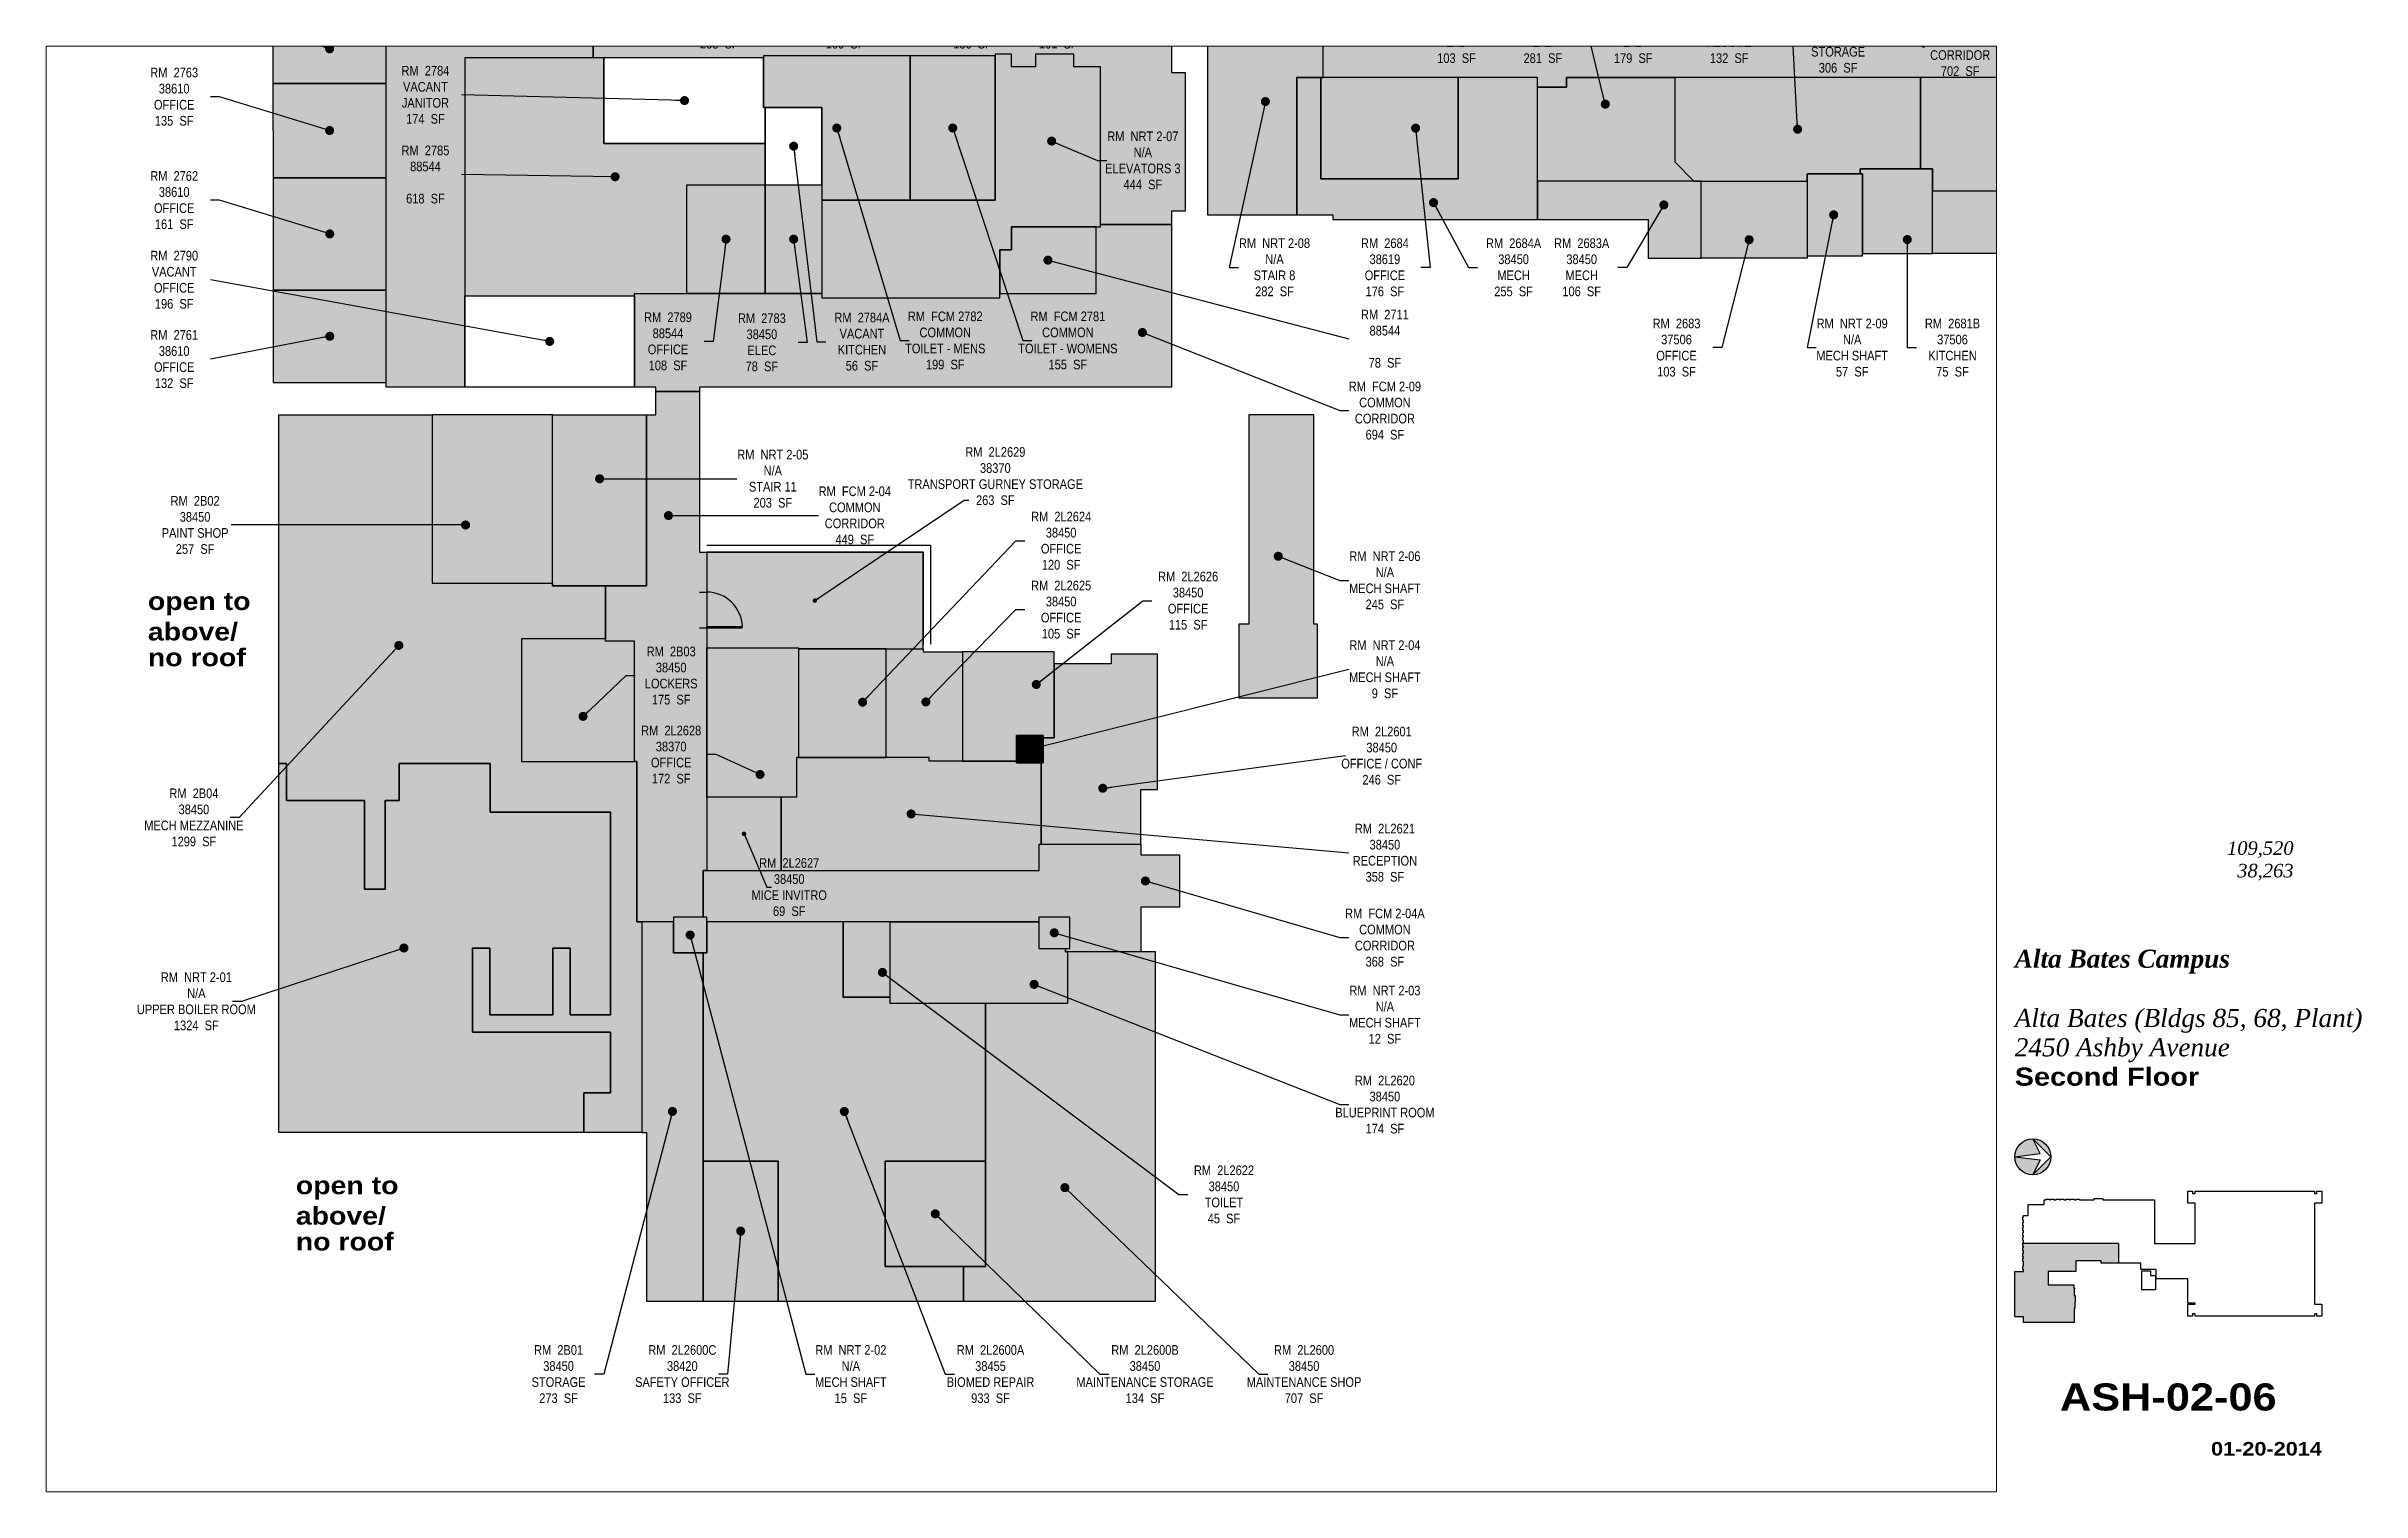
# Paper-space layout '06' of a CAD drawing. Header units: inches. Extents: x 0.9 to 17, y 0.5 to 10.5.
# The model-space entities are those that its viewports show. They can reach past a viewport. Long polylines and large blocks are cut down to what shows.
import ezdxf
from ezdxf.enums import TextEntityAlignment as Align

# ---------------------------------------------------------------- set-up
doc = ezdxf.new("R2010")
doc.units = ezdxf.units.IN
doc.header["$MEASUREMENT"] = 0
doc.layers.get('Defpoints').update_dxf_attribs({"color": 31})
for name, color, linetype in [('0-LABEL', 3, 'Continuous'), ('1-NRT', 200, 'Continuous'), ('1-NRT-PTN', 253, 'Continuous'), ('3-FCM', 190, 'Continuous'), ('3-FCM-PTN', 9, 'Continuous'), ('4-OCC', 6, 'Continuous'), ('4-OCC-PTN', 95, 'Continuous'), ('4-VACANT', 60, 'Continuous'), ('T-5', 5, 'Continuous'), ('T-8', 8, 'Continuous')]:
    doc.layers.add(name, color=color, linetype=linetype)
doc.layers.add('T-VWPRT', color=1, linetype='Continuous', plot=False)
doc.styles.add('ArialB', font='')
doc.styles.add('ArialN', font='ARIALN.TTF')
doc.styles.add('TimesI', font='timesi.ttf')
doc.styles.add('TimesIB', font='timesbi.ttf')
doc.styles.get('ArialB').set_extended_font_data('Arial Black')
doc.dimstyles.new('AB-195', dxfattribs={"dimscale": 195, "dimtxt": 0.070312, "dimasz": 0.0625, "dimexe": 0.0625, "dimexo": 0.125, "dimgap": 0.25, "dimtad": 0, "dimdec": 4, "dimrnd": 0.0625, "dimzin": 0, "dimdsep": 46, "dimlunit": 4, "dimtxsty": 'ArialN', "dimblk": 'ARCHTICK', "dimcen": 0.0625, "dimclrd": 256, "dimclre": 256, "dimclrt": 256, "dimadec": 0, "dimazin": 0, "dimtfac": 1, "dimtdec": 4, "dimtofl": 0, "dimtmove": 2, "dimatfit": 3, "dimldrblk": 'DOT', "dimfxl": 0, "dimfrac": 2, "dimtolj": 1, "dimtzin": 0, "dimlwd": -1, "dimlwe": -1, "dimarcsym": 0})

# ---------------------------------------------------------------- blocks, each defined once
blk = doc.blocks.new('AB-TB-text')
for tag, style, p in [('GROSS', 'TimesI', (1.93, 4.406)), ('USEABLE', 'TimesI', (1.93, 4.25)), ('DATE', 'ArialB', (2.125, 0.25))]:
    blk.add_attdef(tag, text='', height=0.0938, dxfattribs=dict(style=style)).set_placement(p, align=Align.RIGHT)
for tag, style, p in [('CAMPUS', 'TimesIB', (0, 3.75)), ('PAVILION', 'TimesI', (0, 3.547)), ('BUILDING', 'TimesI', (0, 3.34)), ('STREET', 'TimesI', (0, 3.137)), ('FLOOR', 'ArialB', (0, 2.934))]:
    blk.add_attdef(tag, text='', height=0.125, dxfattribs=dict(style=style)).set_placement(p, align=Align.TOP_LEFT)
at = {"style": 'ArialB'}
blk.add_attdef('DWG#', text='', height=0.188, dxfattribs=at).set_placement((1.062, 0.749), align=Align.TOP_CENTER)
blk = doc.blocks.new('n-arrow')
h = blk.add_hatch(color=256)
h.paths.add_polyline_path([(0, 0.125), (0.125, 0, 0.414214)])
h.paths.add_polyline_path([(0, 0.125, 0.414214), (-0.125, 0), (0.051, 0.022)])
h = blk.add_hatch(color=256)
h.paths.add_polyline_path([(0.051, -0.022), (-0.125, 0, 0.414214), (0, -0.125)])
h.paths.add_polyline_path([(0.125, 0), (0, -0.125, 0.414214)])
for p, q in [((-0.125, 0), (0.051, 0.022)), ((-0.125, 0), (0.051, -0.022)), ((0, 0.125), (0.125, 0)), ((0.051, 0.022), (0, 0.125)), ((0, -0.125), (0.125, 0)), ((0.051, -0.022), (0, -0.125))]:
    blk.add_line(p, q)
blk.add_circle((0, 0), 0.125)
blk = doc.blocks.new('_ArchTick')
at = {"const_width": 0.15}
blk.add_lwpolyline([(-0.5, -0.5), (0.5, 0.5)], dxfattribs=at)
blk = doc.blocks.new('_Dot')
at = {"lineweight": -2}
blk.add_line((-0.5, 0), (-1, 0), dxfattribs=at)
at = {"const_width": 0.5}
blk.add_lwpolyline([(-0.25, 0, 1), (0.25, 0, 1)], format="xyb", close=True, dxfattribs=at)

msp = doc.modelspace()

# ---------------------------------------------------------------- hatches: boundary and pattern name
at = {"layer": '1-NRT-PTN'}
for points in [[(1812, 3041.7), (1932.3, 3041.7), (1932.3, 3227), (1968, 3227), (1968, 3340.7), (1931.5, 3340.7), (1931.5, 3347.2), (1831.5, 3347.2), (1831.5, 3340.7), (1812, 3340.7)], [(1579.5, 3241.5), (1547.5, 3241.5), (1547.5, 3258.5), (1525.5, 3258.5), (1525.5, 3061.5), (1291.5, 3061.5), (1291.5, 2929.5), (1531.5, 2929.5), (1531.5, 2994.5), (1547.5, 2994.5), (1547.5, 3025.5), (1667.5, 3025.5), (1667.5, 3241.5), (1631.5, 3241.5), (1631.5, 3258.5), (1579.5, 3258.5)], [(2621.3, 3097), (2621.3, 2986.5), (2696, 2986.5), (2696, 3097)], [(1054.8, 2541.2), (999.5, 2541.2), (928, 2541.2), (928, 2772), (1054.8, 2772)], [(1867.8, 2772), (1867.8, 2489.2), (1854.3, 2489.2), (1854.3, 2390), (1960.5, 2390), (1960.5, 2489.2), (1955.5, 2489.2), (1955.5, 2772)], [(1554.3, 2339), (1554.3, 2302.5), (1590, 2302.5), (1590, 2339)], [(558.5, 2301.5), (569, 2301.5), (569, 2251.5), (674, 2251.5), (674, 2132), (702, 2132), (702, 2251.5), (721, 2251.5), (721, 2301.5), (843.5, 2301.5), (843.5, 2235.7), (1006, 2235.7), (1006, 1962.5), (951.8, 1962.5), (951.8, 2052.5), (928.3, 2052.5), (928.3, 1962.5), (843.3, 1962.5), (843.3, 2052.5), (819.8, 2052.5), (819.8, 1939), (1006, 1939), (1006, 1857.2), (970, 1857.2), (970, 1803.5), (558.5, 1803.5)], [(1091.3, 2046), (1136, 2046), (1136, 2094), (1091.3, 2094)], [(1584, 2094), (1584, 2052), (1626, 2052), (1626, 2094)]]:
    msp.add_hatch(color=256, dxfattribs=at).paths.add_polyline_path(points)
at = {"layer": '3-FCM-PTN'}
for points in [[(703.5, 2809.3), (703.5, 4105.5), (804.5, 4105.5), (804.5, 4073.5), (968.5, 4073.5), (968.5, 3976.5), (809.5, 3976.5), (809.5, 3359.5), (982.5, 3359.5), (982.5, 3253.5), (809.5, 3253.5), (809.5, 2809.3)], [(982.5, 3359.5), (1183.5, 3359.5), (1183.5, 3404.6), (1289.5, 3404.6), (1289.5, 3359.5), (1662.5, 3359.5), (1662.5, 3534.6), (1768.5, 3534.6), (1768.5, 3480.5), (1937.5, 3480.5), (1937.5, 3347.2), (1831.5, 3347.2), (1831.5, 3380), (1763.5, 3380), (1763.5, 3233.6), (1781.7, 3233.6), (1781.7, 3046.6), (1763.5, 3046.6), (1763.5, 3028.5), (1667.5, 3028.5), (1667.5, 3241.5), (1631.5, 3241.5), (1631.5, 3258.5), (1579.5, 3258.5), (1579.5, 3241.5), (1547.5, 3241.5), (1547.5, 3258.5), (1525.5, 3258.5), (1525.5, 3256), (1212.5, 3256), (1212.5, 3253.5), (982.5, 3253.5)], [(2936.5, 3314.7), (2936.5, 3227), (2296.3, 3227), (2296.3, 3214), (2257.3, 3214), (2257.3, 3227), (1968, 3227), (1968, 3337.5), (2107.7, 3337.5), (2107.7, 3334.2), (2416.5, 3334.2), (2416.5, 3337.5), (2572.5, 3337.5), (2572.5, 3314.7), (2644, 3314.7), (2644, 3337.5), (2793.5, 3337.5), (2793.5, 3314.7)], [(1212.5, 3256), (1212.5, 3186.5), (1291.5, 3186.5), (1291.5, 3061.5), (1410.5, 3061.5), (1410.5, 3256)], [(1410.5, 3256), (1410.5, 3061.5), (1525.5, 3061.5), (1525.5, 3256)], [(1667.5, 3028.5), (1763.5, 3028.5), (1763.5, 2809.3), (1126.3, 2809.3), (1126.3, 2803.5), (1067.5, 2803.3), (1067.5, 2809.3), (1038.5, 2809.3), (1038.5, 2935.5), (1291.5, 2935.5), (1291.5, 2929.5), (1531.5, 2929.5), (1531.5, 2935.5), (1661.5, 2935.5), (1661.5, 3025.5), (1667.5, 3025.5)], [(1054.8, 2772), (1067.5, 2772), (1067.5, 2803.3), (1126.3, 2803.5), (1126.3, 2586.5), (1136, 2586.5), (1136, 2157), (1131.1, 2157), (1131.1, 2094), (1091.3, 2094), (1091.3, 2088), (1041.8, 2088), (1041.8, 2304), (1038.5, 2304), (1038.5, 2466.5), (999.5, 2466.5), (999.5, 2541.2), (1054.8, 2541.2)], [(1131.1, 2100), (1131.1, 2157), (1584.5, 2157), (1584.5, 2192.7), (1722, 2192.7), (1722, 2178), (1774.3, 2178), (1774.3, 2107.7), (1722, 2107.7), (1722, 2047.2), (1620, 2047.2), (1620, 2052), (1626, 2052), (1626, 2094), (1584, 2094), (1584, 2088), (1136, 2088), (1136, 2094), (1131.1, 2094)]]:
    msp.add_hatch(color=256, dxfattribs=at).paths.add_polyline_path(points)
at = {"layer": '4-OCC-PTN'}
h = msp.add_hatch(color=31, dxfattribs=at)
h.dxf.hatch_style = 1
h.paths.add_polyline_path([(703.5, 3312.4), (550.5, 3312.4), (550.5, 3219), (703.5, 3219)])
h = msp.add_hatch(color=61, dxfattribs=at)
h.dxf.hatch_style = 1
h.paths.add_polyline_path([(809.5, 2932.5), (1038.5, 2932.5), (1038.5, 2935.5), (1109, 2935.5), (1109, 3079.5), (1109, 3082), (1215, 3082), (1215, 3135.5), (1215, 3138), (999.5, 3138), (997, 3138), (997, 3253.5), (809.5, 3253.5)])
h = msp.add_hatch(color=31, dxfattribs=at)
h.dxf.hatch_style = 1
h.paths.add_polyline_path([(703.5, 3219), (550.5, 3219), (550.8, 3091.8), (703.5, 3091.8)])
for color, points in [(55, [(1932.3, 3227), (1932.3, 3041.7), (1981, 3041.7), (1981, 3035.2), (2257.3, 3035.2), (2257.3, 3227), (2150.3, 3227), (2150.3, 3090.2), (1965, 3090.2), (1965, 3227)]), (172, [(1965, 3227), (1965, 3090.2), (2150.3, 3090.2), (2150.3, 3227)]), (32, [(2442.5, 3227), (2442.5, 3113), (2468.2, 3087.2), (2257.3, 3087.2), (2257.3, 3214), (2296.3, 3214), (2296.3, 3227)]), (36, [(2442.5, 3227), (2442.5, 3113), (2468.2, 3087.2), (2474, 3087.2), (2478.3, 3087.2), (2621.3, 3087.2), (2621.3, 3097), (2692.8, 3097), (2692.8, 3100.2), (2692.8, 3103.5), (2771, 3103.5), (2774.3, 3103.5), (2774.3, 3227)]), (36, [(2774.3, 3227), (2774.3, 3103.5), (2790.3, 3103.5), (2790.3, 3074.2), (2933.3, 3074.2), (2933.3, 3227)]), (36, [(2692.8, 3103.5), (2692.8, 3097), (2696, 3097), (2696, 2989.7), (2790.3, 2989.7), (2790.3, 3103.5)]), (55, [(1215, 2935.5), (1215, 3082), (1291.5, 3082), (1291.5, 2935.5)]), (55, [(2257.3, 3087.2), (2257.3, 3035.2), (2406.8, 3035.2), (2406.8, 2983.2), (2478.3, 2983.2), (2478.3, 3087.2)]), (36, [(2478.3, 3087.2), (2621.3, 3087.2), (2621.3, 2983.2), (2478.3, 2983.2)]), (36, [(2826.8, 3074.2), (2933.3, 3074.2), (2933.3, 2989.7), (2790.3, 2989.7), (2790.3, 3074.2)]), (61, [(1531.5, 2994.5), (1531.5, 2935.5), (1661.5, 2935.5), (1661.5, 3025.5), (1547.5, 3025.5), (1547.5, 2994.5)]), (55, [(558.5, 2772), (765.5, 2772), (765.5, 2544.5), (928, 2544.5), (928, 2541.2), (999.5, 2541.2), (999.5, 2469.7), (885.8, 2469.7), (885.8, 2304), (1038.5, 2304), (1041.8, 2304), (1041.8, 2088), (1048.3, 2088), (1048.3, 1803.5), (970, 1803.5), (970, 1857.2), (1006, 1857.2), (1006, 1939), (819.8, 1939), (819.8, 2052.5), (843.3, 2052.5), (843.3, 1962.5), (928.3, 1962.5), (928.3, 2052.5), (951.8, 2052.5), (951.8, 1962.5), (1006, 1962.5), (1006, 2235.7), (843.5, 2235.7), (843.5, 2301.5), (721, 2301.5), (721, 2251.5), (702, 2251.5), (702, 2132), (674, 2132), (674, 2251.5), (569, 2251.5), (569, 2301.5), (558.5, 2301.5), (558.5, 2315)]), (55, [(765.5, 2772), (765.5, 2544.5), (928, 2544.5), (928, 2772)]), (58, [(1136, 2586.5), (1136, 2457.6), (1260, 2457.6), (1260, 2455.9), (1428, 2455.9), (1428, 2586.5)]), (55, [(999.5, 2466.5), (999.5, 2469.7), (885.8, 2469.7), (885.8, 2304), (1038.5, 2304), (1038.5, 2466.5)]), (58, [(1257, 2293), (1257, 2256.2), (1136, 2256.2), (1136, 2457.6), (1260, 2457.6), (1260, 2312.2), (1260, 2309.7), (1257, 2309.7)]), (55, [(1378.3, 2312.2), (1378.3, 2455.9), (1260, 2455.9), (1260, 2309.7), (1378.3, 2309.7)]), (55, [(1428, 2455.9), (1428, 2452.2), (1481.3, 2452.2), (1481.3, 2304.7), (1436, 2304.7), (1436, 2307.2), (1436, 2309.7), (1378.3, 2309.7), (1378.3, 2455.9)]), (55, [(1590, 2336.2), (1602.5, 2336.2), (1605, 2336.2), (1605, 2452.2), (1481.3, 2452.2), (1481.3, 2304.7), (1554.3, 2304.7), (1554.3, 2339), (1590, 2339)]), (55, [(1587.3, 2302.5), (1587.3, 2192.7), (1722, 2192.7), (1722, 2266.5), (1744.3, 2266.5), (1744.3, 2449), (1682, 2449), (1682, 2436), (1605, 2436), (1605, 2336.2), (1590, 2336.2), (1590, 2302.5)]), (55, [(1236.6, 2256.2), (1236.6, 2157), (1584.5, 2157), (1584.5, 2192.7), (1587.3, 2192.7), (1587.3, 2302.5), (1554.3, 2302.5), (1554.3, 2304.7), (1436, 2304.7), (1436, 2309.7), (1257, 2309.7), (1257, 2256.2)]), (55, [(1236.6, 2157), (1236.6, 2253), (1236.6, 2256.2), (1136, 2256.2), (1136, 2157)]), (55, [(1048.3, 2088), (1048.3, 1803.5), (1054.8, 1803.5), (1054.8, 1576), (1126.3, 1576), (1131.1, 1576), (1131.1, 2046), (1091.3, 2046), (1091.3, 2088)]), (225, [(1512.3, 1765.1), (1512.3, 1977.5), (1383.5, 1977.5), (1383.5, 1986), (1320, 1986), (1320, 2088), (1136, 2088), (1136, 2046), (1131.1, 2046), (1131.1, 1765.1), (1232.5, 1765.1), (1232.5, 1576), (1482.4, 1576), (1482.4, 1622.7), (1376.8, 1622.7), (1376.8, 1765.1)]), (55, [(1320, 2088), (1320, 1986), (1383.5, 1986), (1383.5, 2088)]), (55, [(1623, 2047.2), (1623, 1980), (1623, 1977.5), (1383.5, 1977.5), (1383.5, 2088), (1584, 2088), (1584, 2052), (1620, 2052), (1620, 2047.2)]), (55, [(1482.4, 1622.7), (1482.4, 1576), (1741.8, 1576), (1741.8, 2047.2), (1623, 2047.2), (1623, 1977.5), (1512.3, 1977.5), (1512.3, 1622.7)]), (240, [(1232.5, 1621.5), (1232.5, 1765.1), (1131.1, 1765.1), (1131.1, 1576), (1232.5, 1576)]), (55, [(1376.8, 1765.1), (1376.8, 1622.7), (1512.3, 1622.7), (1512.3, 1765.1)])]:
    msp.add_hatch(color=color, dxfattribs=at).paths.add_polyline_path(points)
h = msp.add_hatch(color=31, dxfattribs=at)
h.dxf.hatch_style = 1
h.paths.add_polyline_path([(703.5, 3091.8), (550.8, 3091.8), (550.8, 2940), (703.5, 2940)])
h = msp.add_hatch(color=61, dxfattribs=at)
h.dxf.hatch_style = 1
h.paths.add_polyline_path([(1109, 3082), (1215, 3082), (1215, 2935.5), (1109, 2935.5)])
h = msp.add_hatch(color=31, dxfattribs=at)
h.dxf.hatch_style = 1
h.paths.add_polyline_path([(703.5, 2940), (550.8, 2940), (550.8, 2815.5), (703.5, 2815.5)])

# ---------------------------------------------------------------- linework, layer by layer
at = {"color": 8}
for p, q in [((1126.3, 2532.5), (1136, 2532.5)), ((1126.3, 2484.5), (1136, 2484.5)), ((1136, 2486.2), (1184, 2486.2)), ((1136, 2484.5), (1136, 2486.2)), ((1136, 2484.5), (1184, 2484.5)), ((1184, 2484.5), (1184, 2486.2))]:
    msp.add_line(p, q, dxfattribs=at)
for points in [[(1136, 2596.2), (1437.8, 2596.2), (1437.8, 2462.5)], [(1136, 2586.5), (1428, 2586.5), (1428, 2462.5)]]:
    msp.add_lwpolyline(points, dxfattribs=at)
msp.add_arc((1136, 2484.5), 48.1, 2.0865, 90, dxfattribs=at)
at = {"layer": '1-NRT'}
for points in [[(1812, 3041.7), (1932.3, 3041.7), (1932.3, 3227), (1968, 3227), (1968, 3340.7), (1931.5, 3340.7), (1931.5, 3347.2), (1831.5, 3347.2), (1831.5, 3340.7), (1812, 3340.7), (1812, 3041.7)], [(1579.5, 3241.5), (1547.5, 3241.5), (1547.5, 3258.5), (1525.5, 3258.5), (1525.5, 3061.5), (1291.5, 3061.5), (1291.5, 2929.5), (1531.5, 2929.5), (1531.5, 2994.5), (1547.5, 2994.5), (1547.5, 3025.5), (1667.5, 3025.5), (1667.5, 3241.5), (1631.5, 3241.5), (1631.5, 3258.5), (1579.5, 3258.5), (1579.5, 3241.5)]]:
    msp.add_lwpolyline(points, dxfattribs=at)
for points in [[(2621.3, 3097), (2621.3, 2986.5), (2696, 2986.5), (2696, 3097)], [(1054.8, 2541.2), (999.5, 2541.2), (999.5, 2541.2), (999.5, 2541.2), (928, 2541.2), (928, 2772), (1054.8, 2772)], [(1867.8, 2772), (1867.8, 2489.2), (1854.3, 2489.2), (1854.3, 2390), (1960.5, 2390), (1960.5, 2489.2), (1955.5, 2489.2), (1955.5, 2772)], [(1554.3, 2339), (1554.3, 2302.5), (1590, 2302.5), (1590, 2339)], [(558.5, 2301.5), (569, 2301.5), (569, 2251.5), (674, 2251.5), (674, 2132), (702, 2132), (702, 2251.5), (721, 2251.5), (721, 2301.5), (843.5, 2301.5), (843.5, 2235.7), (1006, 2235.7), (1006, 1962.5), (951.8, 1962.5), (951.8, 2052.5), (928.3, 2052.5), (928.3, 1962.5), (843.3, 1962.5), (843.3, 2052.5), (819.8, 2052.5), (819.8, 1939), (1006, 1939), (1006, 1857.2), (970, 1857.2), (970, 1803.5), (558.5, 1803.5)], [(1091.3, 2046), (1136, 2046), (1136, 2094), (1091.3, 2094)], [(1584, 2094), (1584, 2052), (1626, 2052), (1626, 2094)]]:
    msp.add_lwpolyline(points, close=True, dxfattribs=at)
at = {"layer": '3-FCM'}
for points in [[(703.5, 2809.3), (703.5, 4105.5), (804.5, 4105.5), (804.5, 4073.5), (968.5, 4073.5), (968.5, 3976.5), (809.5, 3976.5), (809.5, 3359.5), (982.5, 3359.5), (982.5, 3253.5), (809.5, 3253.5), (809.5, 2809.3)], [(2936.5, 3314.7), (2936.5, 3227), (2296.3, 3227), (2296.3, 3214), (2257.3, 3214), (2257.3, 3227), (1968, 3227), (1968, 3337.5), (2107.7, 3337.5), (2107.7, 3334.2), (2416.5, 3334.2), (2416.5, 3337.5), (2572.5, 3337.5), (2572.5, 3314.7), (2644, 3314.7), (2644, 3337.5), (2793.5, 3337.5), (2793.5, 3314.7)], [(1212.5, 3256), (1212.5, 3186.5), (1291.5, 3186.5), (1291.5, 3061.5), (1410.5, 3061.5), (1410.5, 3256)], [(1410.5, 3256), (1410.5, 3061.5), (1525.5, 3061.5), (1525.5, 3256)], [(1667.5, 3028.5), (1763.5, 3028.5), (1763.5, 2809.3), (1126.3, 2809.3), (1126.3, 2803.5), (1067.5, 2803.3), (1067.5, 2809.3), (1038.5, 2809.3), (1038.5, 2935.5), (1291.5, 2935.5), (1291.5, 2929.5), (1531.5, 2929.5), (1531.5, 2935.5), (1661.5, 2935.5), (1661.5, 3025.5), (1667.5, 3025.5)], [(1054.8, 2772), (1067.5, 2772), (1067.5, 2803.3), (1126.3, 2803.5), (1126.3, 2586.5), (1136, 2586.5), (1136, 2157), (1131.1, 2157), (1131.1, 2094), (1091.3, 2094), (1091.3, 2088), (1041.8, 2088), (1041.8, 2304), (1038.5, 2304), (1038.5, 2466.5), (999.5, 2466.5), (999.5, 2541.2), (1054.8, 2541.2)], [(1131.1, 2100), (1131.1, 2157), (1584.5, 2157), (1584.5, 2192.7), (1722, 2192.7), (1722, 2178), (1774.3, 2178), (1774.3, 2107.7), (1722, 2107.7), (1722, 2047.2), (1620, 2047.2), (1620, 2052), (1626, 2052), (1626, 2094), (1584, 2094), (1584, 2088), (1136, 2088), (1136, 2094), (1131.1, 2094)]]:
    msp.add_lwpolyline(points, close=True, dxfattribs=at)
msp.add_lwpolyline([(1763.5, 3380), (1763.5, 3233.6), (1781.7, 3233.6), (1781.7, 3046.6), (1763.5, 3046.6), (1763.5, 3028.5), (1667.5, 3028.5), (1667.5, 3241.5), (1631.5, 3241.5), (1631.5, 3258.5), (1579.5, 3258.5), (1579.5, 3241.5), (1547.5, 3241.5), (1547.5, 3258.5), (1525.5, 3258.5), (1525.5, 3256), (1212.5, 3256), (1212.5, 3253.5), (982.5, 3253.5), (982.5, 3359.5)], dxfattribs=at)
at = {"layer": '4-OCC'}
for points in [[(703.5, 3312.4), (550.5, 3312.4), (550.5, 3219), (703.5, 3219)], [(809.5, 2932.5), (1038.5, 2932.5), (1038.5, 2935.5), (1109, 2935.5), (1109, 3079.5), (1109, 3082), (1215, 3082), (1215, 3082), (1215, 3082), (1215, 3135.5), (1215, 3138), (999.5, 3138), (997, 3138), (997, 3253.5), (809.5, 3253.5)], [(703.5, 3219), (550.5, 3219), (550.8, 3091.8), (703.5, 3091.8)], [(1932.3, 3227), (1932.3, 3041.7), (1981, 3041.7), (1981, 3035.2), (2257.3, 3035.2), (2257.3, 3227), (2150.3, 3227), (2150.3, 3090.2), (1965, 3090.2), (1965, 3227)], [(1965, 3227), (1965, 3090.2), (2150.3, 3090.2), (2150.3, 3227)], [(2442.5, 3227), (2442.5, 3113), (2468.2, 3087.2), (2257.3, 3087.2), (2257.3, 3214), (2296.3, 3214), (2296.3, 3227)], [(2442.5, 3227), (2442.5, 3113), (2468.2, 3087.2), (2474, 3087.2), (2478.3, 3087.2), (2621.3, 3087.2), (2621.3, 3097), (2692.8, 3097), (2692.8, 3100.2), (2692.8, 3103.5), (2771, 3103.5), (2774.3, 3103.5), (2774.3, 3227)], [(2774.3, 3227), (2774.3, 3103.5), (2790.3, 3103.5), (2790.3, 3074.2), (2933.3, 3074.2), (2933.3, 3227)], [(2692.8, 3103.5), (2692.8, 3097), (2696, 3097), (2696, 2989.7), (2790.3, 2989.7), (2790.3, 3103.5)], [(703.5, 3091.8), (550.8, 3091.8), (550.8, 2940), (703.5, 2940)], [(1109, 3082), (1215, 3082), (1215, 2935.5), (1109, 2935.5)], [(1215, 2935.5), (1215, 3082), (1291.5, 3082), (1291.5, 3082), (1291.5, 3082), (1291.5, 2935.5)], [(2257.3, 3087.2), (2257.3, 3035.2), (2406.8, 3035.2), (2406.8, 2983.2), (2478.3, 2983.2), (2478.3, 3087.2)], [(2478.3, 3087.2), (2621.3, 3087.2), (2621.3, 2983.2), (2478.3, 2983.2)], [(2826.8, 3074.2), (2933.3, 3074.2), (2933.3, 2989.7), (2790.3, 2989.7), (2790.3, 3074.2)], [(1531.5, 2994.5), (1531.5, 2935.5), (1661.5, 2935.5), (1661.5, 3025.5), (1547.5, 3025.5), (1547.5, 2994.5)], [(703.5, 2940), (550.8, 2940), (550.8, 2815.5), (703.5, 2815.5)], [(558.5, 2772), (558.5, 2772), (765.5, 2772), (765.5, 2544.5), (928, 2544.5), (928, 2541.2), (999.5, 2541.2), (999.5, 2469.7), (885.8, 2469.7), (885.8, 2304), (1038.5, 2304), (1041.8, 2304), (1041.8, 2088), (1048.3, 2088), (1048.3, 1803.5), (970, 1803.5), (970, 1857.2), (1006, 1857.2), (1006, 1939), (819.8, 1939), (819.8, 2052.5), (843.3, 2052.5), (843.3, 1962.5), (928.3, 1962.5), (928.3, 2052.5), (951.8, 2052.5), (951.8, 1962.5), (1006, 1962.5), (1006, 2235.7), (843.5, 2235.7), (843.5, 2301.5), (721, 2301.5), (721, 2251.5), (702, 2251.5), (702, 2132), (674, 2132), (674, 2251.5), (569, 2251.5), (569, 2301.5), (558.5, 2301.5), (558.5, 2315), (558.5, 2315)], [(765.5, 2772), (765.5, 2544.5), (928, 2544.5), (928, 2772)], [(1136, 2586.5), (1136, 2457.6), (1260, 2457.6), (1260, 2455.9), (1428, 2455.9), (1428, 2586.5), (1136, 2586.5)], [(999.5, 2466.5), (999.5, 2469.7), (885.8, 2469.7), (885.8, 2304), (1038.5, 2304), (1038.5, 2466.5)], [(1257, 2293), (1257, 2256.2), (1136, 2256.2), (1136, 2457.6), (1260, 2457.6), (1260, 2312.2), (1260, 2309.7), (1257, 2309.7)], [(1378.3, 2312.2), (1378.3, 2455.9), (1260, 2455.9), (1260, 2309.7), (1378.3, 2309.7)], [(1428, 2455.9), (1428, 2452.2), (1481.3, 2452.2), (1481.3, 2304.7), (1436, 2304.7), (1436, 2307.2), (1436, 2309.7), (1378.3, 2309.7), (1378.3, 2455.9), (1428, 2455.9), (1428, 2455.9)], [(1587.3, 2302.5), (1587.3, 2192.7), (1722, 2192.7), (1722, 2266.5), (1744.3, 2266.5), (1744.3, 2449), (1682, 2449), (1682, 2436), (1605, 2436), (1605, 2336.2), (1590, 2336.2), (1590, 2302.5)], [(1236.6, 2256.2), (1236.6, 2157), (1584.5, 2157), (1584.5, 2192.7), (1587.3, 2192.7), (1587.3, 2302.5), (1554.3, 2302.5), (1554.3, 2304.7), (1436, 2304.7), (1436, 2309.7), (1257, 2309.7), (1257, 2256.2)], [(1236.6, 2157), (1236.6, 2253), (1236.6, 2256.2), (1136, 2256.2), (1136, 2157)], [(1512.3, 1765.1), (1512.3, 1977.5), (1383.5, 1977.5), (1383.5, 1986), (1320, 1986), (1320, 2088), (1136, 2088), (1136, 2046), (1131.1, 2046), (1131.1, 1765.1), (1232.5, 1765.1), (1232.5, 1576), (1482.4, 1576), (1482.4, 1622.7), (1376.8, 1622.7), (1376.8, 1765.1)], [(1320, 2088), (1320, 1986), (1383.5, 1986), (1383.5, 2088)], [(1623, 2047.2), (1623, 1980), (1623, 1977.5), (1383.5, 1977.5), (1383.5, 2088), (1584, 2088), (1584, 2052), (1620, 2052), (1620, 2047.2)], [(1482.4, 1622.7), (1482.4, 1576), (1741.8, 1576), (1741.8, 2047.2), (1623, 2047.2), (1623, 1977.5), (1512.3, 1977.5), (1512.3, 1622.7)], [(1232.5, 1621.5), (1232.5, 1765.1), (1131.1, 1765.1), (1131.1, 1576), (1232.5, 1576)], [(1376.8, 1765.1), (1376.8, 1622.7), (1512.3, 1622.7), (1512.3, 1765.1)]]:
    msp.add_lwpolyline(points, close=True, dxfattribs=at)
for points in [[(1590, 2336.2), (1602.5, 2336.2), (1605, 2336.2), (1605, 2452.2), (1481.3, 2452.2), (1481.3, 2304.7), (1554.3, 2304.7), (1554.3, 2339), (1590, 2339), (1590, 2336.2)], [(1048.3, 2088), (1048.3, 1803.5), (1054.8, 1803.5), (1054.8, 1576), (1126.3, 1576), (1131.1, 1576), (1131.1, 2046), (1091.3, 2046), (1091.3, 2088), (1048.3, 2088)]]:
    msp.add_lwpolyline(points, dxfattribs=at)
at = {"layer": '4-VACANT'}
for points in [[(1215, 3138), (1215, 3186.5), (1212.5, 3186.5), (1212.5, 3253.5), (997, 3253.5), (997, 3138)], [(1215, 3082), (1291.5, 3082), (1291.5, 3186.5), (1291.5, 3186.5), (1215, 3186.5)], [(809.5, 2932.5), (1038.5, 2932.5), (1038.5, 2809.3), (809.5, 2809.3)]]:
    msp.add_lwpolyline(points, close=True, dxfattribs=at)

# ---------------------------------------------------------------- texts
at = {"layer": '0-LABEL', "char_height": 13, "attachment_point": 5, "style": 'ArialN'}
for s, insert in [('RM  2764\\P38610\\POFFICE\\P99  SF', (417.2, 3311.3)), ('RM  2741\\P37720\\PEQUIP - RESP\\P258  SF', (1153, 3305)), ('RM  2733\\P37720\\PTREATMENT\\P100  SF', (1322.8, 3305)), ('RM  2730\\P37630\\POFFICE - LAB\\P136  SF', (1494.8, 3305)), ('RM  2712\\P37630\\POFFICE\\P101  SF', (1610.5, 3305)), ('RM  2639A\\P37500\\PLAB\\P103  SF', (2148, 3285.5)), ('RM  2639\\P37500\\PLAB\\P281  SF', (2264.5, 3285.5)), ('RM  2685\\P37502\\PLAB\\P179  SF', (2386.5, 3285.5)), ('RM  2638\\P37500\\PALCOVE\\P132  SF', (2516, 3285.5)), ('RM  2682\\P37506\\PSTORAGE\\P306  SF', (2663, 3272.5)), ('RM  FCM 2-06\\PCOMMON\\PCORRIDOR\\P702  SF', (2827.8, 3268)), ('RM  2763\\P38610\\POFFICE\\P135  SF', (417.2, 3201)), ('RM  2784\\PVACANT\\PJANITOR\\P174  SF', (756.3, 3203.5)), ('RM  2785\\P88544\\P\\P618  SF', (756.3, 3096)), ('RM  NRT 2-07\\PN/A\\PELEVATORS 3\\P444  SF', (1724.6, 3115)), ('RM  2762\\P38610\\POFFICE\\P161  SF', (417.2, 3061.5)), ('RM  NRT 2-08\\PN/A\\PSTAIR 8\\P282  SF', (1902.3, 2970.8)), ('RM  2684\\P38619\\POFFICE\\P176  SF', (2051.3, 2970.8)), ('RM  2684A\\P38450\\PMECH\\P255  SF', (2225, 2970.8)), ('RM  2683A\\P38450\\PMECH\\P106  SF', (2316.9, 2970.8)), ('RM  2790\\PVACANT\\POFFICE\\P196  SF', (417.2, 2954)), ('RM  2789\\P88544\\POFFICE\\P108  SF', (1083.7, 2870.9)), ('RM  2783\\P38450\\PELEC\\P78  SF', (1210.4, 2869.6)), ('RM  2784A\\PVACANT\\PKITCHEN\\P56  SF', (1345.5, 2870.5)), ('RM  FCM 2782\\PCOMMON\\PTOILET - MENS\\P199  SF', (1457.9, 2872.1)), ('RM  FCM 2781\\PCOMMON\\PTOILET - WOMENS\\P155  SF', (1623.4, 2872.1)), ('RM  2711\\P88544\\P\\P78  SF', (2051.3, 2874.5)), ('RM  2761\\P38610\\POFFICE\\P132  SF', (417.2, 2847)), ('RM  2683\\P37506\\POFFICE\\P103  SF', (2444.9, 2862.5)), ('RM  NRT 2-09\\PN/A\\PMECH SHAFT\\P57  SF', (2682, 2862.5)), ('RM  2681B\\P37506\\PKITCHEN\\P75  SF', (2817.4, 2862.5)), ('RM  FCM 2-09\\PCOMMON\\PCORRIDOR\\P694  SF', (2051.3, 2777.5)), ('RM  NRT 2-05\\PN/A\\PSTAIR 11\\P203  SF', (1225.2, 2685.6)), ('RM  2L2629\\P38370\\PTRANSPORT GURNEY STORAGE\\P263  SF', (1525.5, 2689.1)), ('RM  2B02\\P38450\\PPAINT SHOP\\P257  SF', (445.4, 2623.2)), ('RM  FCM 2-04\\PCOMMON\\PCORRIDOR\\P449  SF', (1335.8, 2636.1)), ('RM  2L2624\\P38450\\POFFICE\\P120  SF', (1614.3, 2602)), ('RM  NRT 2-06\\PN/A\\PMECH SHAFT\\P245  SF', (2051.3, 2548.5)), ('RM  2L2625\\P38450\\POFFICE\\P105  SF', (1614.3, 2509)), ('RM  2L2626\\P38450\\POFFICE\\P115  SF', (1785.7, 2521.1)), ('RM  2B03\\P38450\\PLOCKERS\\P175  SF', (1088, 2420)), ('RM  NRT 2-04\\PN/A\\PMECH SHAFT\\P9  SF', (2051.3, 2428.5)), ('RM  2L2628\\P38370\\POFFICE\\P172  SF', (1088, 2313.4)), ('RM  2L2601\\P38450\\POFFICE / CONF\\P246  SF', (2047, 2312)), ('RM  2B04\\P38450\\PMECH MEZZANINE\\P1299  SF', (443.8, 2228.6)), ('RM  2L2621\\P38450\\PRECEPTION\\P358  SF', (2051.3, 2181)), ('RM  2L2627\\P38450\\PMICE INVITRO\\P69  SF', (1247.3, 2134.6)), ('RM  FCM 2-04A\\PCOMMON\\PCORRIDOR\\P368  SF', (2051.3, 2066.5)), ('RM  NRT 2-01\\PN/A\\PUPPER BOILER ROOM\\P1324  SF', (447.1, 1980.5)), ('RM  NRT 2-03\\PN/A\\PMECH SHAFT\\P12  SF', (2051.3, 1962.5)), ('RM  2L2620\\P38450\\PBLUEPRINT ROOM\\P174  SF', (2051.3, 1841.2)), ('RM  2L2622\\P38450\\PTOILET\\P45  SF', (1834.1, 1720)), ('RM  2B01\\P38450\\PSTORAGE\\P273  SF', (936, 1477.6)), ('RM  2L2600C\\P38420\\PSAFETY OFFICER\\P133  SF', (1103, 1477.6)), ('RM  NRT 2-02\\PN/A\\PMECH SHAFT\\P15  SF', (1330.5, 1477.6)), ('RM  2L2600A\\P38455\\PBIOMED REPAIR\\P933  SF', (1519, 1477.6)), ('RM  2L2600B\\P38450\\PMAINTENANCE STORAGE\\P134  SF', (1727.5, 1477.6)), ('RM  2L2600\\P38450\\PMAINTENANCE SHOP\\P707  SF', (1942.2, 1477.6))]:
    msp.add_mtext(s, dxfattribs=dict(at, insert=insert))
at = {"layer": 'Defpoints', "style": 'ArialB'}
for s, p in [('open to', (381.7, 2508.5)), ('above/', (381.7, 2467.4)), ('no roof', (381.7, 2432.6)), ('open to', (581.4, 1720.3)), ('above/', (581.4, 1679.3)), ('no roof', (581.4, 1644.4))]:
    msp.add_text(s, height=24, rotation=360, dxfattribs=at).set_placement(p)

# ---------------------------------------------------------------- leaders
at = {"layer": '0-LABEL', "annotation_type": 0, "has_hookline": 1}
for points, hookline_direction, text_width in [([(627, 3265.7), (478.2, 3311.3), (466, 3311.3)], 1, 62.7), ([(2348.8, 3191), (2325.6, 3285.5), (2337.8, 3285.5)], 0, 62.8), ([(2735.5, 3279), (2779, 3268)], 0, 95.8), ([(2608.4, 3157.1), (2602.1, 3272.5), (2614.3, 3272.5)], 0, 71.3), ([(627, 3155.4), (478.2, 3201), (466, 3201)], 1, 62.7), ([(1106, 3195.8), (805.1, 3203.5)], 1, 63.1), ([(1890, 3194.5), (1841.3, 2970.8), (1853.5, 2970.8)], 0, 94.2), ([(1311.5, 3158.8), (1397, 2872.1), (1409.2, 2872.1)], 0, 107.3), ([(1468, 3158.8), (1562.5, 2872.1), (1574.7, 2872.1)], 0, 132.9), ([(2092.7, 3158.6), (2112.2, 2970.8), (2100, 2970.8)], 1, 62.7), ([(1253.3, 3134.3), (1284.6, 2870.5), (1296.8, 2870.5)], 0, 73.4), ([(1601.5, 3141.1), (1663.6, 3115), (1675.8, 3115)], 0, 99.9), ([(1012.3, 3093), (805.1, 3096)], 1, 62.8), ([(2116.9, 3058.2), (2164.1, 2970.8), (2176.3, 2970.8)], 0, 73.4), ([(627.2, 3015.9), (478.2, 3061.5), (466, 3061.5)], 1, 62.6), ([(2427.9, 3055), (2377.8, 2970.8), (2365.6, 2970.8)], 1, 73.4), ([(2657, 3041.7), (2621.1, 2862.5), (2633.3, 2862.5)], 0, 95.4), ([(1162, 3008.8), (1144.6, 2870.9), (1132.4, 2870.9)], 1, 62.7), ([(1253.3, 3008.8), (1271.4, 2869.6), (1259.2, 2869.6)], 1, 62.7), ([(2542.9, 3008.1), (2505.9, 2862.5), (2493.7, 2862.5)], 1, 62.7), ([(2756.4, 3008.3), (2756.4, 2862.5), (2768.6, 2862.5)], 0, 72.6), ([(1596.5, 2980.5), (2002.5, 2874.5)], 0, 60.7), ([(924, 2870.9), (466, 2954)], 1, 62.7), ([(627.2, 2877.8), (466, 2847)], 1, 60.7), ([(1724, 2883), (1990.3, 2777.5), (2002.5, 2777.5)], 0, 95.8), ([(991.4, 2685.6), (1176.5, 2685.6)], 0, 94.2), ([(810.5, 2623.2), (494.2, 2623.2)], 1, 88.4), ([(1084.3, 2635.9), (1287, 2636.1)], 0, 95.8), ([(1346.4, 2384.1), (1553.3, 2602), (1565.5, 2602)], 0, 79.3), ([(1907.4, 2581), (1990.3, 2548.5), (2002.5, 2548.5)], 0, 95.4), ([(1431.8, 2384.5), (1553.3, 2509), (1565.5, 2509)], 0, 79.4), ([(1580.8, 2408), (1724.7, 2521.1), (1736.9, 2521.1)], 0, 79.3), ([(720.4, 2460.7), (504.7, 2228.6), (492.6, 2228.6)], 1, 132.1), ([(969, 2365), (1027.1, 2420), (1039.3, 2420)], 0, 69.3), ([(1572.1, 2320.7), (2002.5, 2428.5)], 0, 95.4), ([(1208, 2286.6), (1148.9, 2313.4), (1136.8, 2313.4)], 1, 79.3), ([(1670.5, 2268), (1998.3, 2312)], 0, 107.8), ([(1411.9, 2233.4), (2002.5, 2181)], 0, 84.5), ([(1728, 2142.9), (1990.3, 2066.5), (2002.5, 2066.5)], 0, 106.5), ([(1113.6, 2070), (1269.6, 1477.6), (1281.8, 1477.6)], 0, 95.4), ([(1605, 2073), (1990.3, 1962.5), (2002.5, 1962.5)], 0, 95.4), ([(727.3, 2052.5), (508, 1980.5), (495.8, 1980.5)], 1, 158.3), ([(1373.1, 2019.6), (1773.2, 1720), (1785.4, 1720)], 0, 79.2), ([(1577.8, 2003.4), (1990.3, 1841.2), (2002.5, 1841.2)], 0, 131.8), ([(1089.7, 1832), (996.9, 1477.6), (984.7, 1477.6)], 1, 71.3), ([(1321.7, 1832), (1458, 1477.6), (1470.2, 1477.6)], 0, 117), ([(1619.4, 1729.2), (1881.3, 1477.6), (1893.5, 1477.6)], 0, 152.9), ([(1444.5, 1693.9), (1666.6, 1477.6), (1678.8, 1477.6)], 0, 183.4), ([(1181.8, 1670.6), (1163.9, 1477.6), (1151.8, 1477.6)], 1, 126.5)]:
    msp.add_leader(points, dimstyle='AB-195', dxfattribs=dict(at, hookline_direction=hookline_direction, text_width=text_width))
at = {"layer": '0-LABEL', "annotation_type": 0, "has_hookline": 1, "hookline_direction": 0}
for points, text_width in [([(1282, 2521.2), (1483.6, 2656.6), (1489.6, 2656.6)], 235.5), ([(1186.3, 2206.6), (1217.3, 2134.6), (1223.3, 2134.6)], 100)]:
    msp.add_leader(points, dimstyle='AB-195', override={"dimscale": 96}, dxfattribs=dict(at, text_width=text_width))

psp = doc.layouts.new('06')

# ---------------------------------------------------------------- hatches: boundary and pattern name
at = {"layer": 'T-8'}
psp.add_hatch(color=256, dxfattribs=at).paths.add_polyline_path([(15.281, 2.216), (14.619, 2.216), (14.619, 2.199), (14.622, 2.199), (14.622, 2.191), (14.619, 2.191), (14.619, 2.167), (14.622, 2.167), (14.622, 2.148), (14.619, 2.148), (14.619, 2.124), (14.622, 2.124), (14.622, 2.116), (14.619, 2.116), (14.619, 2.092), (14.622, 2.092), (14.622, 2.062), (14.619, 2.062), (14.619, 2.038), (14.622, 2.038), (14.622, 2.024), (14.562, 2.024), (14.562, 1.71), (14.623, 1.71), (14.623, 1.671), (14.973, 1.671), (14.973, 1.767), (14.978, 1.767), (14.978, 1.812), (14.981, 1.812), (14.981, 1.858), (14.973, 1.858), (14.973, 1.903), (14.976, 1.903), (14.976, 1.909), (14.972, 1.909), (14.972, 1.932), (14.794, 1.932), (14.794, 2.023), (14.796, 2.023), (14.984, 2.023), (14.984, 2.097), (14.987, 2.097), (15.161, 2.097), (15.161, 2.082), (15.281, 2.082)])

# ---------------------------------------------------------------- linework, layer by layer
for q in [(14.619, 2.216), (15.281, 2.082)]:
    psp.add_line((15.281, 2.216), q, dxfattribs=at)
psp.add_lwpolyline([(14.623, 1.671), (14.623, 1.71), (14.562, 1.71), (14.562, 2.024), (14.622, 2.024), (14.622, 2.038), (14.619, 2.038), (14.619, 2.062), (14.622, 2.062), (14.622, 2.092), (14.619, 2.092), (14.619, 2.116), (14.622, 2.116), (14.622, 2.124), (14.619, 2.124), (14.619, 2.148), (14.622, 2.148), (14.622, 2.167), (14.619, 2.167), (14.619, 2.191), (14.622, 2.191), (14.622, 2.199), (14.619, 2.199), (14.619, 2.223), (14.622, 2.223), (14.622, 2.237), (14.619, 2.237), (14.619, 2.261), (14.622, 2.261), (14.622, 2.269), (14.619, 2.269), (14.619, 2.293), (14.622, 2.293), (14.622, 2.307), (14.619, 2.307), (14.619, 2.331), (14.622, 2.331), (14.622, 2.339), (14.619, 2.339), (14.619, 2.363), (14.622, 2.363), (14.622, 2.377), (14.619, 2.377), (14.619, 2.401), (14.622, 2.401), (14.622, 2.41), (14.656, 2.41), (14.656, 2.486), (14.766, 2.486), (14.766, 2.52), (14.778, 2.52), (14.778, 2.523), (14.802, 2.523), (14.802, 2.52), (14.81, 2.52), (14.81, 2.523), (14.833, 2.523), (14.833, 2.52), (14.848, 2.52), (14.848, 2.523), (14.872, 2.523), (14.872, 2.52), (14.879, 2.52), (14.879, 2.523), (14.903, 2.523), (14.903, 2.52), (14.918, 2.52), (14.918, 2.523), (14.941, 2.523), (14.941, 2.52), (14.949, 2.52), (14.949, 2.523), (14.973, 2.523), (14.973, 2.52), (14.987, 2.52), (14.987, 2.523), (15.011, 2.523), (15.011, 2.52), (15.111, 2.52), (15.111, 2.529), (15.173, 2.529), (15.173, 2.52), (15.325, 2.52), (15.325, 2.52), (15.491, 2.52), (15.491, 2.52), (15.53, 2.52), (15.53, 2.52), (15.53, 2.52), (15.53, 2.216), (15.537, 2.216), (15.801, 2.216), (15.801, 2.216), (15.811, 2.216), (15.811, 2.496), (15.76, 2.496), (15.76, 2.578), (15.793, 2.578), (15.793, 2.562), (15.811, 2.562), (15.811, 2.578), (16.637, 2.578), (16.637, 2.562), (16.654, 2.562), (16.654, 2.578), (16.688, 2.578), (16.688, 2.496), (16.637, 2.496), (16.637, 1.798), (16.688, 1.798), (16.688, 1.715), (16.654, 1.715), (16.654, 1.731), (16.637, 1.731), (16.637, 1.715), (15.811, 1.715), (15.811, 1.731), (15.793, 1.731), (15.793, 1.715), (15.76, 1.715), (15.76, 1.798), (15.811, 1.798), (15.811, 1.805), (15.763, 1.805), (15.761, 1.805), (15.761, 1.972), (15.54, 1.972), (15.54, 2.037), (15.436, 2.037), (15.436, 2.082), (15.316, 2.082), (15.161, 2.082), (15.161, 2.097), (14.987, 2.097), (14.984, 2.097), (14.984, 2.023), (14.796, 2.023), (14.794, 2.023), (14.794, 1.932), (14.972, 1.932), (14.972, 1.909), (14.976, 1.909), (14.976, 1.903), (14.973, 1.903), (14.973, 1.858), (14.981, 1.858), (14.981, 1.812), (14.978, 1.812), (14.978, 1.767), (14.973, 1.767), (14.973, 1.671), (14.623, 1.671)], dxfattribs=at)
psp.add_lwpolyline([(15.443, 2.029), (15.503, 2.029), (15.503, 1.996), (15.537, 1.996), (15.537, 1.897), (15.443, 1.897)], close=True, dxfattribs=at)

# ---------------------------------------------------------------- block references
at = {"layer": 'T-5'}
ref = psp.add_blockref('AB-TB-text', (14.562, 0.5), dxfattribs=at)
ref.add_attrib('DATE', '01-20-2014', dxfattribs={"layer": 'T-8', "height": 0.0938, "style": 'ArialB'}).set_placement((16.688, 0.75), align=Align.RIGHT)
ref.add_attrib('DWG#', 'ASH-02-06', dxfattribs={"layer": 'T-8', "height": 0.1875, "style": 'ArialB'}).set_placement((15.625, 1.249), align=Align.TOP_CENTER)
ref.add_attrib('GROSS', '109,520', dxfattribs={"layer": '0', "height": 0.0938, "style": 'TimesI'}).set_placement((16.492, 4.906), align=Align.RIGHT)
ref.add_attrib('USEABLE', '38,263', dxfattribs={"layer": '0', "height": 0.0938, "style": 'TimesI'}).set_placement((16.492, 4.75), align=Align.RIGHT)
ref.add_attrib('BUILDING', 'Alta Bates (Bldgs 85, 68, Plant)', dxfattribs={"layer": '0', "height": 0.125, "style": 'TimesI'}).set_placement((14.562, 3.84), align=Align.TOP_LEFT)
ref.add_attrib('STREET', '2450 Ashby Avenue', dxfattribs={"layer": '0', "height": 0.125, "style": 'TimesI'}).set_placement((14.562, 3.637), align=Align.TOP_LEFT)
ref.add_attrib('FLOOR', 'Second Floor', dxfattribs={"layer": 'T-8', "height": 0.125, "style": 'ArialB'}).set_placement((14.562, 3.434), align=Align.TOP_LEFT)
ref.add_attrib('CAMPUS', 'Alta Bates Campus', dxfattribs={"layer": '0', "height": 0.125, "style": 'TimesIB'}).set_placement((14.562, 4.25), align=Align.TOP_LEFT)
at = {"layer": 'T-8'}
psp.add_blockref('n-arrow', (14.687, 2.817), dxfattribs=at)

# ---------------------------------------------------------------- viewports
at = {"layer": 'T-VWPRT'}
psp.add_viewport(center=(7.687, 5.5), size=(13.5, 10), view_center_point=(1560.75, 2294), view_height=1950, dxfattribs=at)

doc.saveas('drawing.dxf')
